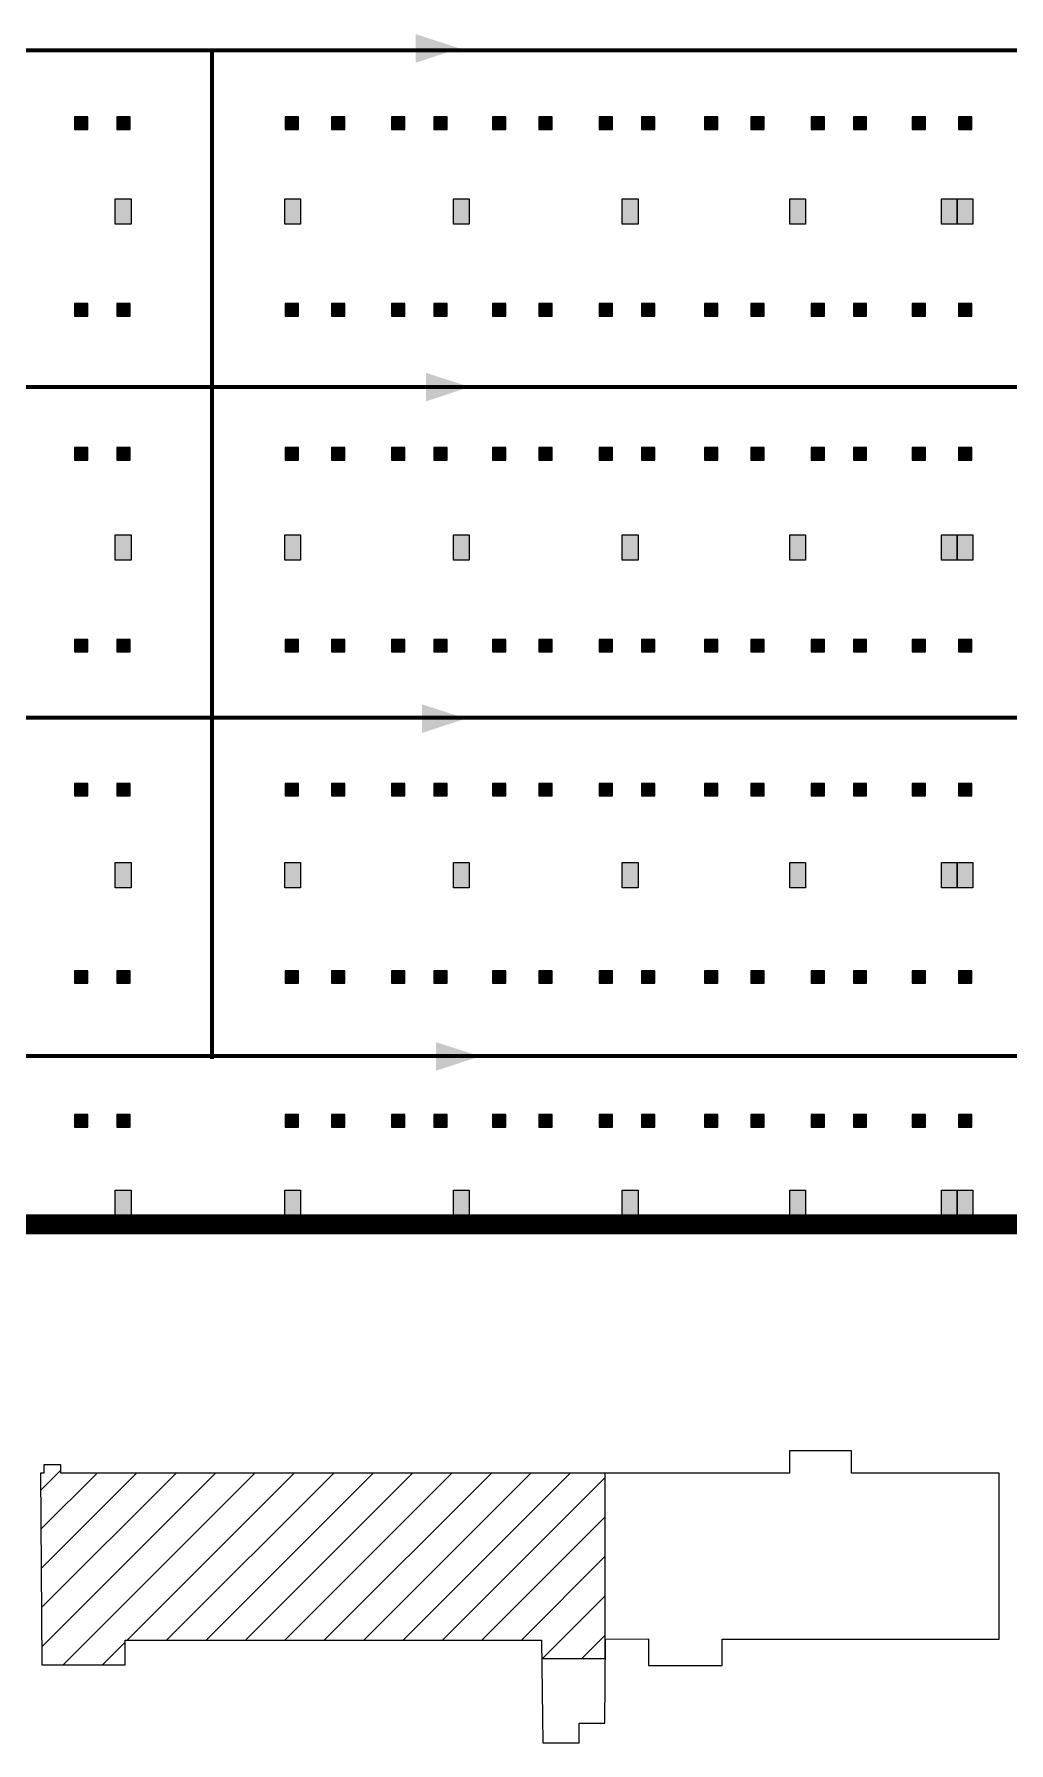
# Model space of a CAD drawing. Header units: millimetres. Extents: x 13810 to 67229, y 12374 to 21950.
# Drawn here: x 36829.4 to 36940.4, y 15428.3 to 15622.9 of the extents above; entities that cross this region are included whole.
import ezdxf

# ---------------------------------------------------------------- set-up
doc = ezdxf.new("R2010")
doc.units = ezdxf.units.MM
doc.layers.add('План_Штампы', color=7, linetype='Continuous')

msp = doc.modelspace()

# ---------------------------------------------------------------- hatches: boundary and pattern name
at = {"lineweight": 0}
h = msp.add_hatch(color=256, dxfattribs=at)
h.dxf.hatch_style = 1
h.paths.add_polyline_path([(36833.96, 15613.48), (36833.96, 15612.06), (36835.48, 15612.06), (36835.48, 15613.48)])
h = msp.add_hatch(color=256, dxfattribs=at)
h.dxf.hatch_style = 1
h.paths.add_polyline_path([(36838.78, 15613.48), (36838.78, 15612.06), (36840.29, 15612.06), (36840.29, 15613.48)])
h = msp.add_hatch(color=256, dxfattribs=at)
h.dxf.hatch_style = 1
h.paths.add_polyline_path([(36857.94, 15613.48), (36857.94, 15612.06), (36859.45, 15612.06), (36859.45, 15613.48)])
h = msp.add_hatch(color=256, dxfattribs=at)
h.dxf.hatch_style = 1
h.paths.add_polyline_path([(36863.21, 15613.48), (36863.21, 15612.06), (36864.73, 15612.06), (36864.73, 15613.48)])
h = msp.add_hatch(color=256, dxfattribs=at)
h.dxf.hatch_style = 1
h.paths.add_polyline_path([(36870.07, 15613.48), (36870.07, 15612.06), (36871.59, 15612.06), (36871.59, 15613.48)])
h = msp.add_hatch(color=256, dxfattribs=at)
h.dxf.hatch_style = 1
h.paths.add_polyline_path([(36874.88, 15613.48), (36874.88, 15612.06), (36876.4, 15612.06), (36876.4, 15613.48)])
h = msp.add_hatch(color=256, dxfattribs=at)
h.dxf.hatch_style = 1
h.paths.add_polyline_path([(36881.57, 15613.48), (36881.57, 15612.06), (36883.09, 15612.06), (36883.09, 15613.48)])
h = msp.add_hatch(color=256, dxfattribs=at)
h.dxf.hatch_style = 1
h.paths.add_polyline_path([(36886.85, 15613.48), (36886.85, 15612.06), (36888.36, 15612.06), (36888.36, 15613.48)])
h = msp.add_hatch(color=256, dxfattribs=at)
h.dxf.hatch_style = 1
h.paths.add_polyline_path([(36893.71, 15613.48), (36893.71, 15612.06), (36895.22, 15612.06), (36895.22, 15613.48)])
h = msp.add_hatch(color=256, dxfattribs=at)
h.dxf.hatch_style = 1
h.paths.add_polyline_path([(36898.52, 15613.48), (36898.52, 15612.06), (36900.04, 15612.06), (36900.04, 15613.48)])
h = msp.add_hatch(color=256, dxfattribs=at)
h.dxf.hatch_style = 1
h.paths.add_polyline_path([(36905.72, 15613.48), (36905.72, 15612.06), (36907.24, 15612.06), (36907.24, 15613.48)])
h = msp.add_hatch(color=256, dxfattribs=at)
h.dxf.hatch_style = 1
h.paths.add_polyline_path([(36910.99, 15613.48), (36910.99, 15612.06), (36912.51, 15612.06), (36912.51, 15613.48)])
h = msp.add_hatch(color=256, dxfattribs=at)
h.dxf.hatch_style = 1
h.paths.add_polyline_path([(36917.85, 15613.48), (36917.85, 15612.06), (36919.37, 15612.06), (36919.37, 15613.48)])
h = msp.add_hatch(color=256, dxfattribs=at)
h.dxf.hatch_style = 1
h.paths.add_polyline_path([(36922.67, 15613.48), (36922.67, 15612.06), (36924.18, 15612.06), (36924.18, 15613.48)])
h = msp.add_hatch(color=256, dxfattribs=at)
h.dxf.hatch_style = 1
h.paths.add_polyline_path([(36929.36, 15613.48), (36929.36, 15612.06), (36930.87, 15612.06), (36930.87, 15613.48)])
h = msp.add_hatch(color=256, dxfattribs=at)
h.dxf.hatch_style = 1
h.paths.add_polyline_path([(36934.63, 15613.48), (36934.63, 15612.06), (36936.15, 15612.06), (36936.15, 15613.48)])
h = msp.add_hatch(color=256, dxfattribs=at)
h.dxf.hatch_style = 1
h.paths.add_polyline_path([(36838.59, 15601.26), (36840.39, 15601.26), (36840.39, 15604.15), (36838.59, 15604.15)])
h = msp.add_hatch(color=256, dxfattribs=at)
h.dxf.hatch_style = 1
h.paths.add_polyline_path([(36857.89, 15601.26), (36859.69, 15601.26), (36859.69, 15604.15), (36857.89, 15604.15)])
h = msp.add_hatch(color=256, dxfattribs=at)
h.dxf.hatch_style = 1
h.paths.add_polyline_path([(36877.12, 15601.26), (36878.92, 15601.26), (36878.92, 15604.15), (36877.12, 15604.15)])
h = msp.add_hatch(color=256, dxfattribs=at)
h.dxf.hatch_style = 1
h.paths.add_polyline_path([(36896.35, 15601.26), (36898.15, 15601.26), (36898.15, 15604.15), (36896.35, 15604.15)])
h = msp.add_hatch(color=256, dxfattribs=at)
h.dxf.hatch_style = 1
h.paths.add_polyline_path([(36915.42, 15601.26), (36917.22, 15601.26), (36917.22, 15604.15), (36915.42, 15604.15)])
h = msp.add_hatch(color=256, dxfattribs=at)
h.dxf.hatch_style = 1
h.paths.add_polyline_path([(36932.69, 15601.26), (36934.49, 15601.26), (36934.49, 15604.15), (36932.69, 15604.15)])
h = msp.add_hatch(color=256, dxfattribs=at)
h.dxf.hatch_style = 1
h.paths.add_polyline_path([(36934.49, 15601.26), (36936.29, 15601.26), (36936.29, 15604.15), (36934.49, 15604.15)])
h = msp.add_hatch(color=256, dxfattribs=at)
h.dxf.hatch_style = 1
h.paths.add_polyline_path([(36833.96, 15592.21), (36833.96, 15590.79), (36835.48, 15590.79), (36835.48, 15592.21)])
h = msp.add_hatch(color=256, dxfattribs=at)
h.dxf.hatch_style = 1
h.paths.add_polyline_path([(36838.78, 15592.21), (36838.78, 15590.79), (36840.29, 15590.79), (36840.29, 15592.21)])
h = msp.add_hatch(color=256, dxfattribs=at)
h.dxf.hatch_style = 1
h.paths.add_polyline_path([(36857.94, 15592.21), (36857.94, 15590.79), (36859.45, 15590.79), (36859.45, 15592.21)])
h = msp.add_hatch(color=256, dxfattribs=at)
h.dxf.hatch_style = 1
h.paths.add_polyline_path([(36863.21, 15592.21), (36863.21, 15590.79), (36864.73, 15590.79), (36864.73, 15592.21)])
h = msp.add_hatch(color=256, dxfattribs=at)
h.dxf.hatch_style = 1
h.paths.add_polyline_path([(36870.07, 15592.21), (36870.07, 15590.79), (36871.59, 15590.79), (36871.59, 15592.21)])
h = msp.add_hatch(color=256, dxfattribs=at)
h.dxf.hatch_style = 1
h.paths.add_polyline_path([(36874.88, 15592.21), (36874.88, 15590.79), (36876.4, 15590.79), (36876.4, 15592.21)])
h = msp.add_hatch(color=256, dxfattribs=at)
h.dxf.hatch_style = 1
h.paths.add_polyline_path([(36881.57, 15592.21), (36881.57, 15590.79), (36883.09, 15590.79), (36883.09, 15592.21)])
h = msp.add_hatch(color=256, dxfattribs=at)
h.dxf.hatch_style = 1
h.paths.add_polyline_path([(36886.85, 15592.21), (36886.85, 15590.79), (36888.36, 15590.79), (36888.36, 15592.21)])
h = msp.add_hatch(color=256, dxfattribs=at)
h.dxf.hatch_style = 1
h.paths.add_polyline_path([(36893.71, 15592.21), (36893.71, 15590.79), (36895.22, 15590.79), (36895.22, 15592.21)])
h = msp.add_hatch(color=256, dxfattribs=at)
h.dxf.hatch_style = 1
h.paths.add_polyline_path([(36898.52, 15592.21), (36898.52, 15590.79), (36900.04, 15590.79), (36900.04, 15592.21)])
h = msp.add_hatch(color=256, dxfattribs=at)
h.dxf.hatch_style = 1
h.paths.add_polyline_path([(36905.72, 15592.21), (36905.72, 15590.79), (36907.24, 15590.79), (36907.24, 15592.21)])
h = msp.add_hatch(color=256, dxfattribs=at)
h.dxf.hatch_style = 1
h.paths.add_polyline_path([(36910.99, 15592.21), (36910.99, 15590.79), (36912.51, 15590.79), (36912.51, 15592.21)])
h = msp.add_hatch(color=256, dxfattribs=at)
h.dxf.hatch_style = 1
h.paths.add_polyline_path([(36917.85, 15592.21), (36917.85, 15590.79), (36919.37, 15590.79), (36919.37, 15592.21)])
h = msp.add_hatch(color=256, dxfattribs=at)
h.dxf.hatch_style = 1
h.paths.add_polyline_path([(36922.67, 15592.21), (36922.67, 15590.79), (36924.18, 15590.79), (36924.18, 15592.21)])
h = msp.add_hatch(color=256, dxfattribs=at)
h.dxf.hatch_style = 1
h.paths.add_polyline_path([(36929.36, 15592.21), (36929.36, 15590.79), (36930.87, 15590.79), (36930.87, 15592.21)])
h = msp.add_hatch(color=256, dxfattribs=at)
h.dxf.hatch_style = 1
h.paths.add_polyline_path([(36934.63, 15592.21), (36934.63, 15590.79), (36936.15, 15590.79), (36936.15, 15592.21)])
h = msp.add_hatch(color=256, dxfattribs=at)
h.dxf.hatch_style = 1
h.paths.add_polyline_path([(36833.96, 15575.81), (36833.96, 15574.39), (36835.48, 15574.39), (36835.48, 15575.81)])
h = msp.add_hatch(color=256, dxfattribs=at)
h.dxf.hatch_style = 1
h.paths.add_polyline_path([(36838.78, 15575.81), (36838.78, 15574.39), (36840.29, 15574.39), (36840.29, 15575.81)])
h = msp.add_hatch(color=256, dxfattribs=at)
h.dxf.hatch_style = 1
h.paths.add_polyline_path([(36857.94, 15575.81), (36857.94, 15574.39), (36859.45, 15574.39), (36859.45, 15575.81)])
h = msp.add_hatch(color=256, dxfattribs=at)
h.dxf.hatch_style = 1
h.paths.add_polyline_path([(36863.21, 15575.81), (36863.21, 15574.39), (36864.73, 15574.39), (36864.73, 15575.81)])
h = msp.add_hatch(color=256, dxfattribs=at)
h.dxf.hatch_style = 1
h.paths.add_polyline_path([(36870.07, 15575.81), (36870.07, 15574.39), (36871.59, 15574.39), (36871.59, 15575.81)])
h = msp.add_hatch(color=256, dxfattribs=at)
h.dxf.hatch_style = 1
h.paths.add_polyline_path([(36874.88, 15575.81), (36874.88, 15574.39), (36876.4, 15574.39), (36876.4, 15575.81)])
h = msp.add_hatch(color=256, dxfattribs=at)
h.dxf.hatch_style = 1
h.paths.add_polyline_path([(36881.57, 15575.81), (36881.57, 15574.39), (36883.09, 15574.39), (36883.09, 15575.81)])
h = msp.add_hatch(color=256, dxfattribs=at)
h.dxf.hatch_style = 1
h.paths.add_polyline_path([(36886.85, 15575.81), (36886.85, 15574.39), (36888.36, 15574.39), (36888.36, 15575.81)])
h = msp.add_hatch(color=256, dxfattribs=at)
h.dxf.hatch_style = 1
h.paths.add_polyline_path([(36893.71, 15575.81), (36893.71, 15574.39), (36895.22, 15574.39), (36895.22, 15575.81)])
h = msp.add_hatch(color=256, dxfattribs=at)
h.dxf.hatch_style = 1
h.paths.add_polyline_path([(36898.52, 15575.81), (36898.52, 15574.39), (36900.04, 15574.39), (36900.04, 15575.81)])
h = msp.add_hatch(color=256, dxfattribs=at)
h.dxf.hatch_style = 1
h.paths.add_polyline_path([(36905.72, 15575.81), (36905.72, 15574.39), (36907.24, 15574.39), (36907.24, 15575.81)])
h = msp.add_hatch(color=256, dxfattribs=at)
h.dxf.hatch_style = 1
h.paths.add_polyline_path([(36910.99, 15575.81), (36910.99, 15574.39), (36912.51, 15574.39), (36912.51, 15575.81)])
h = msp.add_hatch(color=256, dxfattribs=at)
h.dxf.hatch_style = 1
h.paths.add_polyline_path([(36917.85, 15575.81), (36917.85, 15574.39), (36919.37, 15574.39), (36919.37, 15575.81)])
h = msp.add_hatch(color=256, dxfattribs=at)
h.dxf.hatch_style = 1
h.paths.add_polyline_path([(36922.67, 15575.81), (36922.67, 15574.39), (36924.18, 15574.39), (36924.18, 15575.81)])
h = msp.add_hatch(color=256, dxfattribs=at)
h.dxf.hatch_style = 1
h.paths.add_polyline_path([(36929.36, 15575.81), (36929.36, 15574.39), (36930.87, 15574.39), (36930.87, 15575.81)])
h = msp.add_hatch(color=256, dxfattribs=at)
h.dxf.hatch_style = 1
h.paths.add_polyline_path([(36934.63, 15575.81), (36934.63, 15574.39), (36936.15, 15574.39), (36936.15, 15575.81)])
h = msp.add_hatch(color=256, dxfattribs=at)
h.dxf.hatch_style = 1
h.paths.add_polyline_path([(36838.59, 15562.99), (36840.39, 15562.99), (36840.39, 15565.88), (36838.59, 15565.88)])
h = msp.add_hatch(color=256, dxfattribs=at)
h.dxf.hatch_style = 1
h.paths.add_polyline_path([(36857.89, 15562.99), (36859.69, 15562.99), (36859.69, 15565.88), (36857.89, 15565.88)])
h = msp.add_hatch(color=256, dxfattribs=at)
h.dxf.hatch_style = 1
h.paths.add_polyline_path([(36877.12, 15562.99), (36878.92, 15562.99), (36878.92, 15565.88), (36877.12, 15565.88)])
h = msp.add_hatch(color=256, dxfattribs=at)
h.dxf.hatch_style = 1
h.paths.add_polyline_path([(36896.35, 15562.99), (36898.15, 15562.99), (36898.15, 15565.88), (36896.35, 15565.88)])
h = msp.add_hatch(color=256, dxfattribs=at)
h.dxf.hatch_style = 1
h.paths.add_polyline_path([(36915.42, 15562.99), (36917.22, 15562.99), (36917.22, 15565.88), (36915.42, 15565.88)])
h = msp.add_hatch(color=256, dxfattribs=at)
h.dxf.hatch_style = 1
h.paths.add_polyline_path([(36932.69, 15562.99), (36934.49, 15562.99), (36934.49, 15565.88), (36932.69, 15565.88)])
h = msp.add_hatch(color=256, dxfattribs=at)
h.dxf.hatch_style = 1
h.paths.add_polyline_path([(36934.49, 15562.99), (36936.29, 15562.99), (36936.29, 15565.88), (36934.49, 15565.88)])
h = msp.add_hatch(color=256, dxfattribs=at)
h.dxf.hatch_style = 1
h.paths.add_polyline_path([(36833.96, 15553.97), (36833.96, 15552.55), (36835.48, 15552.55), (36835.48, 15553.97)])
h = msp.add_hatch(color=256, dxfattribs=at)
h.dxf.hatch_style = 1
h.paths.add_polyline_path([(36838.78, 15553.97), (36838.78, 15552.55), (36840.29, 15552.55), (36840.29, 15553.97)])
h = msp.add_hatch(color=256, dxfattribs=at)
h.dxf.hatch_style = 1
h.paths.add_polyline_path([(36857.94, 15553.97), (36857.94, 15552.55), (36859.45, 15552.55), (36859.45, 15553.97)])
h = msp.add_hatch(color=256, dxfattribs=at)
h.dxf.hatch_style = 1
h.paths.add_polyline_path([(36863.21, 15553.97), (36863.21, 15552.55), (36864.73, 15552.55), (36864.73, 15553.97)])
h = msp.add_hatch(color=256, dxfattribs=at)
h.dxf.hatch_style = 1
h.paths.add_polyline_path([(36870.07, 15553.97), (36870.07, 15552.55), (36871.59, 15552.55), (36871.59, 15553.97)])
h = msp.add_hatch(color=256, dxfattribs=at)
h.dxf.hatch_style = 1
h.paths.add_polyline_path([(36874.88, 15553.97), (36874.88, 15552.55), (36876.4, 15552.55), (36876.4, 15553.97)])
h = msp.add_hatch(color=256, dxfattribs=at)
h.dxf.hatch_style = 1
h.paths.add_polyline_path([(36881.57, 15553.97), (36881.57, 15552.55), (36883.09, 15552.55), (36883.09, 15553.97)])
h = msp.add_hatch(color=256, dxfattribs=at)
h.dxf.hatch_style = 1
h.paths.add_polyline_path([(36886.85, 15553.97), (36886.85, 15552.55), (36888.36, 15552.55), (36888.36, 15553.97)])
h = msp.add_hatch(color=256, dxfattribs=at)
h.dxf.hatch_style = 1
h.paths.add_polyline_path([(36893.71, 15553.97), (36893.71, 15552.55), (36895.22, 15552.55), (36895.22, 15553.97)])
h = msp.add_hatch(color=256, dxfattribs=at)
h.dxf.hatch_style = 1
h.paths.add_polyline_path([(36898.52, 15553.97), (36898.52, 15552.55), (36900.04, 15552.55), (36900.04, 15553.97)])
h = msp.add_hatch(color=256, dxfattribs=at)
h.dxf.hatch_style = 1
h.paths.add_polyline_path([(36905.72, 15553.97), (36905.72, 15552.55), (36907.24, 15552.55), (36907.24, 15553.97)])
h = msp.add_hatch(color=256, dxfattribs=at)
h.dxf.hatch_style = 1
h.paths.add_polyline_path([(36910.99, 15553.97), (36910.99, 15552.55), (36912.51, 15552.55), (36912.51, 15553.97)])
h = msp.add_hatch(color=256, dxfattribs=at)
h.dxf.hatch_style = 1
h.paths.add_polyline_path([(36917.85, 15553.97), (36917.85, 15552.55), (36919.37, 15552.55), (36919.37, 15553.97)])
h = msp.add_hatch(color=256, dxfattribs=at)
h.dxf.hatch_style = 1
h.paths.add_polyline_path([(36922.67, 15553.97), (36922.67, 15552.55), (36924.18, 15552.55), (36924.18, 15553.97)])
h = msp.add_hatch(color=256, dxfattribs=at)
h.dxf.hatch_style = 1
h.paths.add_polyline_path([(36929.36, 15553.97), (36929.36, 15552.55), (36930.87, 15552.55), (36930.87, 15553.97)])
h = msp.add_hatch(color=256, dxfattribs=at)
h.dxf.hatch_style = 1
h.paths.add_polyline_path([(36934.63, 15553.97), (36934.63, 15552.55), (36936.15, 15552.55), (36936.15, 15553.97)])
h = msp.add_hatch(color=256, dxfattribs=at)
h.dxf.hatch_style = 1
h.paths.add_polyline_path([(36833.96, 15537.57), (36833.96, 15536.15), (36835.48, 15536.15), (36835.48, 15537.57)])
h = msp.add_hatch(color=256, dxfattribs=at)
h.dxf.hatch_style = 1
h.paths.add_polyline_path([(36838.78, 15537.57), (36838.78, 15536.15), (36840.29, 15536.15), (36840.29, 15537.57)])
h = msp.add_hatch(color=256, dxfattribs=at)
h.dxf.hatch_style = 1
h.paths.add_polyline_path([(36857.94, 15537.57), (36857.94, 15536.15), (36859.45, 15536.15), (36859.45, 15537.57)])
h = msp.add_hatch(color=256, dxfattribs=at)
h.dxf.hatch_style = 1
h.paths.add_polyline_path([(36863.21, 15537.57), (36863.21, 15536.15), (36864.73, 15536.15), (36864.73, 15537.57)])
h = msp.add_hatch(color=256, dxfattribs=at)
h.dxf.hatch_style = 1
h.paths.add_polyline_path([(36870.07, 15537.57), (36870.07, 15536.15), (36871.59, 15536.15), (36871.59, 15537.57)])
h = msp.add_hatch(color=256, dxfattribs=at)
h.dxf.hatch_style = 1
h.paths.add_polyline_path([(36874.88, 15537.57), (36874.88, 15536.15), (36876.4, 15536.15), (36876.4, 15537.57)])
h = msp.add_hatch(color=256, dxfattribs=at)
h.dxf.hatch_style = 1
h.paths.add_polyline_path([(36881.57, 15537.57), (36881.57, 15536.15), (36883.09, 15536.15), (36883.09, 15537.57)])
h = msp.add_hatch(color=256, dxfattribs=at)
h.dxf.hatch_style = 1
h.paths.add_polyline_path([(36886.85, 15537.57), (36886.85, 15536.15), (36888.36, 15536.15), (36888.36, 15537.57)])
h = msp.add_hatch(color=256, dxfattribs=at)
h.dxf.hatch_style = 1
h.paths.add_polyline_path([(36893.71, 15537.57), (36893.71, 15536.15), (36895.22, 15536.15), (36895.22, 15537.57)])
h = msp.add_hatch(color=256, dxfattribs=at)
h.dxf.hatch_style = 1
h.paths.add_polyline_path([(36898.52, 15537.57), (36898.52, 15536.15), (36900.04, 15536.15), (36900.04, 15537.57)])
h = msp.add_hatch(color=256, dxfattribs=at)
h.dxf.hatch_style = 1
h.paths.add_polyline_path([(36905.72, 15537.57), (36905.72, 15536.15), (36907.24, 15536.15), (36907.24, 15537.57)])
h = msp.add_hatch(color=256, dxfattribs=at)
h.dxf.hatch_style = 1
h.paths.add_polyline_path([(36910.99, 15537.57), (36910.99, 15536.15), (36912.51, 15536.15), (36912.51, 15537.57)])
h = msp.add_hatch(color=256, dxfattribs=at)
h.dxf.hatch_style = 1
h.paths.add_polyline_path([(36917.85, 15537.57), (36917.85, 15536.15), (36919.37, 15536.15), (36919.37, 15537.57)])
h = msp.add_hatch(color=256, dxfattribs=at)
h.dxf.hatch_style = 1
h.paths.add_polyline_path([(36922.67, 15537.57), (36922.67, 15536.15), (36924.18, 15536.15), (36924.18, 15537.57)])
h = msp.add_hatch(color=256, dxfattribs=at)
h.dxf.hatch_style = 1
h.paths.add_polyline_path([(36929.36, 15537.57), (36929.36, 15536.15), (36930.87, 15536.15), (36930.87, 15537.57)])
h = msp.add_hatch(color=256, dxfattribs=at)
h.dxf.hatch_style = 1
h.paths.add_polyline_path([(36934.63, 15537.57), (36934.63, 15536.15), (36936.15, 15536.15), (36936.15, 15537.57)])
h = msp.add_hatch(color=256, dxfattribs=at)
h.dxf.hatch_style = 1
h.paths.add_polyline_path([(36838.59, 15525.67), (36840.39, 15525.67), (36840.39, 15528.56), (36838.59, 15528.56)])
h = msp.add_hatch(color=256, dxfattribs=at)
h.dxf.hatch_style = 1
h.paths.add_polyline_path([(36838.59, 15525.67), (36840.39, 15525.67), (36840.39, 15528.56), (36838.59, 15528.56)])
h = msp.add_hatch(color=256, dxfattribs=at)
h.dxf.hatch_style = 1
h.paths.add_polyline_path([(36857.89, 15525.67), (36859.69, 15525.67), (36859.69, 15528.56), (36857.89, 15528.56)])
h = msp.add_hatch(color=256, dxfattribs=at)
h.dxf.hatch_style = 1
h.paths.add_polyline_path([(36857.89, 15525.67), (36859.69, 15525.67), (36859.69, 15528.56), (36857.89, 15528.56)])
h = msp.add_hatch(color=256, dxfattribs=at)
h.dxf.hatch_style = 1
h.paths.add_polyline_path([(36877.12, 15525.67), (36878.92, 15525.67), (36878.92, 15528.56), (36877.12, 15528.56)])
h = msp.add_hatch(color=256, dxfattribs=at)
h.dxf.hatch_style = 1
h.paths.add_polyline_path([(36877.12, 15525.67), (36878.92, 15525.67), (36878.92, 15528.56), (36877.12, 15528.56)])
h = msp.add_hatch(color=256, dxfattribs=at)
h.dxf.hatch_style = 1
h.paths.add_polyline_path([(36896.35, 15525.67), (36898.15, 15525.67), (36898.15, 15528.56), (36896.35, 15528.56)])
h = msp.add_hatch(color=256, dxfattribs=at)
h.dxf.hatch_style = 1
h.paths.add_polyline_path([(36896.35, 15525.67), (36898.15, 15525.67), (36898.15, 15528.56), (36896.35, 15528.56)])
h = msp.add_hatch(color=256, dxfattribs=at)
h.dxf.hatch_style = 1
h.paths.add_polyline_path([(36915.42, 15525.67), (36917.22, 15525.67), (36917.22, 15528.56), (36915.42, 15528.56)])
h = msp.add_hatch(color=256, dxfattribs=at)
h.dxf.hatch_style = 1
h.paths.add_polyline_path([(36915.42, 15525.67), (36917.22, 15525.67), (36917.22, 15528.56), (36915.42, 15528.56)])
h = msp.add_hatch(color=256, dxfattribs=at)
h.dxf.hatch_style = 1
h.paths.add_polyline_path([(36932.69, 15525.67), (36934.49, 15525.67), (36934.49, 15528.56), (36932.69, 15528.56)])
h = msp.add_hatch(color=256, dxfattribs=at)
h.dxf.hatch_style = 1
h.paths.add_polyline_path([(36932.69, 15525.67), (36934.49, 15525.67), (36934.49, 15528.56), (36932.69, 15528.56)])
h = msp.add_hatch(color=256, dxfattribs=at)
h.dxf.hatch_style = 1
h.paths.add_polyline_path([(36934.49, 15525.67), (36936.29, 15525.67), (36936.29, 15528.56), (36934.49, 15528.56)])
h = msp.add_hatch(color=256, dxfattribs=at)
h.dxf.hatch_style = 1
h.paths.add_polyline_path([(36934.49, 15525.67), (36936.29, 15525.67), (36936.29, 15528.56), (36934.49, 15528.56)])
h = msp.add_hatch(color=256, dxfattribs=at)
h.dxf.hatch_style = 1
h.paths.add_polyline_path([(36833.96, 15516.24), (36833.96, 15514.82), (36835.48, 15514.82), (36835.48, 15516.24)])
h = msp.add_hatch(color=256, dxfattribs=at)
h.dxf.hatch_style = 1
h.paths.add_polyline_path([(36838.78, 15516.24), (36838.78, 15514.82), (36840.29, 15514.82), (36840.29, 15516.24)])
h = msp.add_hatch(color=256, dxfattribs=at)
h.dxf.hatch_style = 1
h.paths.add_polyline_path([(36857.94, 15516.24), (36857.94, 15514.82), (36859.45, 15514.82), (36859.45, 15516.24)])
h = msp.add_hatch(color=256, dxfattribs=at)
h.dxf.hatch_style = 1
h.paths.add_polyline_path([(36863.21, 15516.24), (36863.21, 15514.82), (36864.73, 15514.82), (36864.73, 15516.24)])
h = msp.add_hatch(color=256, dxfattribs=at)
h.dxf.hatch_style = 1
h.paths.add_polyline_path([(36870.07, 15516.24), (36870.07, 15514.82), (36871.59, 15514.82), (36871.59, 15516.24)])
h = msp.add_hatch(color=256, dxfattribs=at)
h.dxf.hatch_style = 1
h.paths.add_polyline_path([(36874.88, 15516.24), (36874.88, 15514.82), (36876.4, 15514.82), (36876.4, 15516.24)])
h = msp.add_hatch(color=256, dxfattribs=at)
h.dxf.hatch_style = 1
h.paths.add_polyline_path([(36881.57, 15516.24), (36881.57, 15514.82), (36883.09, 15514.82), (36883.09, 15516.24)])
h = msp.add_hatch(color=256, dxfattribs=at)
h.dxf.hatch_style = 1
h.paths.add_polyline_path([(36886.85, 15516.24), (36886.85, 15514.82), (36888.36, 15514.82), (36888.36, 15516.24)])
h = msp.add_hatch(color=256, dxfattribs=at)
h.dxf.hatch_style = 1
h.paths.add_polyline_path([(36893.71, 15516.24), (36893.71, 15514.82), (36895.22, 15514.82), (36895.22, 15516.24)])
h = msp.add_hatch(color=256, dxfattribs=at)
h.dxf.hatch_style = 1
h.paths.add_polyline_path([(36898.52, 15516.24), (36898.52, 15514.82), (36900.04, 15514.82), (36900.04, 15516.24)])
h = msp.add_hatch(color=256, dxfattribs=at)
h.dxf.hatch_style = 1
h.paths.add_polyline_path([(36905.72, 15516.24), (36905.72, 15514.82), (36907.24, 15514.82), (36907.24, 15516.24)])
h = msp.add_hatch(color=256, dxfattribs=at)
h.dxf.hatch_style = 1
h.paths.add_polyline_path([(36910.99, 15516.24), (36910.99, 15514.82), (36912.51, 15514.82), (36912.51, 15516.24)])
h = msp.add_hatch(color=256, dxfattribs=at)
h.dxf.hatch_style = 1
h.paths.add_polyline_path([(36917.85, 15516.24), (36917.85, 15514.82), (36919.37, 15514.82), (36919.37, 15516.24)])
h = msp.add_hatch(color=256, dxfattribs=at)
h.dxf.hatch_style = 1
h.paths.add_polyline_path([(36922.67, 15516.24), (36922.67, 15514.82), (36924.18, 15514.82), (36924.18, 15516.24)])
h = msp.add_hatch(color=256, dxfattribs=at)
h.dxf.hatch_style = 1
h.paths.add_polyline_path([(36929.36, 15516.24), (36929.36, 15514.82), (36930.87, 15514.82), (36930.87, 15516.24)])
h = msp.add_hatch(color=256, dxfattribs=at)
h.dxf.hatch_style = 1
h.paths.add_polyline_path([(36934.63, 15516.24), (36934.63, 15514.82), (36936.15, 15514.82), (36936.15, 15516.24)])
h = msp.add_hatch(color=256, dxfattribs=at)
h.dxf.hatch_style = 1
h.paths.add_polyline_path([(36833.96, 15499.85), (36833.96, 15498.43), (36835.48, 15498.43), (36835.48, 15499.85)])
h = msp.add_hatch(color=256, dxfattribs=at)
h.dxf.hatch_style = 1
h.paths.add_polyline_path([(36838.78, 15499.85), (36838.78, 15498.43), (36840.29, 15498.43), (36840.29, 15499.85)])
h = msp.add_hatch(color=256, dxfattribs=at)
h.dxf.hatch_style = 1
h.paths.add_polyline_path([(36857.94, 15499.85), (36857.94, 15498.43), (36859.45, 15498.43), (36859.45, 15499.85)])
h = msp.add_hatch(color=256, dxfattribs=at)
h.dxf.hatch_style = 1
h.paths.add_polyline_path([(36863.21, 15499.85), (36863.21, 15498.43), (36864.73, 15498.43), (36864.73, 15499.85)])
h = msp.add_hatch(color=256, dxfattribs=at)
h.dxf.hatch_style = 1
h.paths.add_polyline_path([(36870.07, 15499.85), (36870.07, 15498.43), (36871.59, 15498.43), (36871.59, 15499.85)])
h = msp.add_hatch(color=256, dxfattribs=at)
h.dxf.hatch_style = 1
h.paths.add_polyline_path([(36874.88, 15499.85), (36874.88, 15498.43), (36876.4, 15498.43), (36876.4, 15499.85)])
h = msp.add_hatch(color=256, dxfattribs=at)
h.dxf.hatch_style = 1
h.paths.add_polyline_path([(36881.57, 15499.85), (36881.57, 15498.43), (36883.09, 15498.43), (36883.09, 15499.85)])
h = msp.add_hatch(color=256, dxfattribs=at)
h.dxf.hatch_style = 1
h.paths.add_polyline_path([(36886.85, 15499.85), (36886.85, 15498.43), (36888.36, 15498.43), (36888.36, 15499.85)])
h = msp.add_hatch(color=256, dxfattribs=at)
h.dxf.hatch_style = 1
h.paths.add_polyline_path([(36893.71, 15499.85), (36893.71, 15498.43), (36895.22, 15498.43), (36895.22, 15499.85)])
h = msp.add_hatch(color=256, dxfattribs=at)
h.dxf.hatch_style = 1
h.paths.add_polyline_path([(36898.52, 15499.85), (36898.52, 15498.43), (36900.04, 15498.43), (36900.04, 15499.85)])
h = msp.add_hatch(color=256, dxfattribs=at)
h.dxf.hatch_style = 1
h.paths.add_polyline_path([(36905.72, 15499.85), (36905.72, 15498.43), (36907.24, 15498.43), (36907.24, 15499.85)])
h = msp.add_hatch(color=256, dxfattribs=at)
h.dxf.hatch_style = 1
h.paths.add_polyline_path([(36910.99, 15499.85), (36910.99, 15498.43), (36912.51, 15498.43), (36912.51, 15499.85)])
h = msp.add_hatch(color=256, dxfattribs=at)
h.dxf.hatch_style = 1
h.paths.add_polyline_path([(36917.85, 15499.85), (36917.85, 15498.43), (36919.37, 15498.43), (36919.37, 15499.85)])
h = msp.add_hatch(color=256, dxfattribs=at)
h.dxf.hatch_style = 1
h.paths.add_polyline_path([(36922.67, 15499.85), (36922.67, 15498.43), (36924.18, 15498.43), (36924.18, 15499.85)])
h = msp.add_hatch(color=256, dxfattribs=at)
h.dxf.hatch_style = 1
h.paths.add_polyline_path([(36929.36, 15499.85), (36929.36, 15498.43), (36930.87, 15498.43), (36930.87, 15499.85)])
h = msp.add_hatch(color=256, dxfattribs=at)
h.dxf.hatch_style = 1
h.paths.add_polyline_path([(36934.63, 15499.85), (36934.63, 15498.43), (36936.15, 15498.43), (36936.15, 15499.85)])
h = msp.add_hatch(color=256, dxfattribs=at)
h.dxf.hatch_style = 1
h.paths.add_polyline_path([(36838.59, 15488.36), (36840.39, 15488.36), (36840.39, 15491.25), (36838.59, 15491.25)])
h = msp.add_hatch(color=256, dxfattribs=at)
h.dxf.hatch_style = 1
h.paths.add_polyline_path([(36857.89, 15488.36), (36859.69, 15488.36), (36859.69, 15491.25), (36857.89, 15491.25)])
h = msp.add_hatch(color=256, dxfattribs=at)
h.dxf.hatch_style = 1
h.paths.add_polyline_path([(36877.12, 15488.36), (36878.92, 15488.36), (36878.92, 15491.25), (36877.12, 15491.25)])
h = msp.add_hatch(color=256, dxfattribs=at)
h.dxf.hatch_style = 1
h.paths.add_polyline_path([(36896.35, 15488.36), (36898.15, 15488.36), (36898.15, 15491.25), (36896.35, 15491.25)])
h = msp.add_hatch(color=256, dxfattribs=at)
h.dxf.hatch_style = 1
h.paths.add_polyline_path([(36915.42, 15488.36), (36917.22, 15488.36), (36917.22, 15491.25), (36915.42, 15491.25)])
h = msp.add_hatch(color=256, dxfattribs=at)
h.dxf.hatch_style = 1
h.paths.add_polyline_path([(36932.69, 15488.36), (36934.49, 15488.36), (36934.49, 15491.25), (36932.69, 15491.25)])
h = msp.add_hatch(color=256, dxfattribs=at)
h.dxf.hatch_style = 1
h.paths.add_polyline_path([(36934.49, 15488.36), (36936.29, 15488.36), (36936.29, 15491.25), (36934.49, 15491.25)])
at = {"lineweight": 0, "true_color": 0x000000}
h = msp.add_hatch(dxfattribs=at)
h.set_pattern_fill('ANSI31', color=18)
h.paths.add_polyline_path([(36894.4, 15459.03), (36832.38, 15459.03), (36832.38, 15459.95), (36830.47, 15459.95), (36830.47, 15459.03), (36830.08, 15459.03), (36830.22, 15437.19), (36839.72, 15437.19), (36839.72, 15440), (36887.14, 15440), (36887.17, 15437.91), (36894.4, 15437.91)])

# ---------------------------------------------------------------- linework, layer by layer
at = {"color": 126, "lineweight": 100, "true_color": 0x008754}
for points in [[(37046.42, 15552.85), (37046.42, 15506.52), (36650.52, 15506.52), (36650.52, 15621.07), (36849.61, 15621.07)], [(36849.61, 15506.19), (36849.61, 15621.07), (37046.42, 15621.07), (37046.42, 15608.5), (37068.28, 15608.5)], [(37046.42, 15582.69), (36650.52, 15582.69)], [(37046.42, 15545.04), (36650.52, 15545.04)]]:
    msp.add_lwpolyline(points, dxfattribs=at)
at = {"lineweight": 0}
for points in [[(36835.48, 15613.48), (36833.96, 15613.48), (36833.96, 15612.06), (36835.48, 15612.06), (36835.48, 15613.48)], [(36840.29, 15613.48), (36838.78, 15613.48), (36838.78, 15612.06), (36840.29, 15612.06), (36840.29, 15613.48)], [(36859.45, 15613.48), (36857.94, 15613.48), (36857.94, 15612.06), (36859.45, 15612.06), (36859.45, 15613.48)], [(36864.73, 15613.48), (36863.21, 15613.48), (36863.21, 15612.06), (36864.73, 15612.06), (36864.73, 15613.48)], [(36871.59, 15613.48), (36870.07, 15613.48), (36870.07, 15612.06), (36871.59, 15612.06), (36871.59, 15613.48)], [(36876.4, 15613.48), (36874.88, 15613.48), (36874.88, 15612.06), (36876.4, 15612.06), (36876.4, 15613.48)], [(36883.09, 15613.48), (36881.57, 15613.48), (36881.57, 15612.06), (36883.09, 15612.06), (36883.09, 15613.48)], [(36888.36, 15613.48), (36886.85, 15613.48), (36886.85, 15612.06), (36888.36, 15612.06), (36888.36, 15613.48)], [(36895.22, 15613.48), (36893.71, 15613.48), (36893.71, 15612.06), (36895.22, 15612.06), (36895.22, 15613.48)], [(36900.04, 15613.48), (36898.52, 15613.48), (36898.52, 15612.06), (36900.04, 15612.06), (36900.04, 15613.48)], [(36907.24, 15613.48), (36905.72, 15613.48), (36905.72, 15612.06), (36907.24, 15612.06), (36907.24, 15613.48)], [(36912.51, 15613.48), (36910.99, 15613.48), (36910.99, 15612.06), (36912.51, 15612.06), (36912.51, 15613.48)], [(36919.37, 15613.48), (36917.85, 15613.48), (36917.85, 15612.06), (36919.37, 15612.06), (36919.37, 15613.48)], [(36924.18, 15613.48), (36922.67, 15613.48), (36922.67, 15612.06), (36924.18, 15612.06), (36924.18, 15613.48)], [(36930.87, 15613.48), (36929.36, 15613.48), (36929.36, 15612.06), (36930.87, 15612.06), (36930.87, 15613.48)], [(36936.15, 15613.48), (36934.63, 15613.48), (36934.63, 15612.06), (36936.15, 15612.06), (36936.15, 15613.48)], [(36838.59, 15604.15), (36840.39, 15604.15), (36840.39, 15601.26), (36838.59, 15601.26), (36838.59, 15604.15)], [(36857.89, 15604.15), (36859.69, 15604.15), (36859.69, 15601.26), (36857.89, 15601.26), (36857.89, 15604.15)], [(36877.12, 15604.15), (36878.92, 15604.15), (36878.92, 15601.26), (36877.12, 15601.26), (36877.12, 15604.15)], [(36896.35, 15604.15), (36898.15, 15604.15), (36898.15, 15601.26), (36896.35, 15601.26), (36896.35, 15604.15)], [(36915.42, 15604.15), (36917.22, 15604.15), (36917.22, 15601.26), (36915.42, 15601.26), (36915.42, 15604.15)], [(36932.69, 15604.15), (36934.49, 15604.15), (36934.49, 15601.26), (36932.69, 15601.26), (36932.69, 15604.15)], [(36934.49, 15604.15), (36936.29, 15604.15), (36936.29, 15601.26), (36934.49, 15601.26), (36934.49, 15604.15)], [(36835.48, 15592.21), (36833.96, 15592.21), (36833.96, 15590.79), (36835.48, 15590.79), (36835.48, 15592.21)], [(36840.29, 15592.21), (36838.78, 15592.21), (36838.78, 15590.79), (36840.29, 15590.79), (36840.29, 15592.21)], [(36859.45, 15592.21), (36857.94, 15592.21), (36857.94, 15590.79), (36859.45, 15590.79), (36859.45, 15592.21)], [(36864.73, 15592.21), (36863.21, 15592.21), (36863.21, 15590.79), (36864.73, 15590.79), (36864.73, 15592.21)], [(36871.59, 15592.21), (36870.07, 15592.21), (36870.07, 15590.79), (36871.59, 15590.79), (36871.59, 15592.21)], [(36876.4, 15592.21), (36874.88, 15592.21), (36874.88, 15590.79), (36876.4, 15590.79), (36876.4, 15592.21)], [(36883.09, 15592.21), (36881.57, 15592.21), (36881.57, 15590.79), (36883.09, 15590.79), (36883.09, 15592.21)], [(36888.36, 15592.21), (36886.85, 15592.21), (36886.85, 15590.79), (36888.36, 15590.79), (36888.36, 15592.21)], [(36895.22, 15592.21), (36893.71, 15592.21), (36893.71, 15590.79), (36895.22, 15590.79), (36895.22, 15592.21)], [(36900.04, 15592.21), (36898.52, 15592.21), (36898.52, 15590.79), (36900.04, 15590.79), (36900.04, 15592.21)], [(36907.24, 15592.21), (36905.72, 15592.21), (36905.72, 15590.79), (36907.24, 15590.79), (36907.24, 15592.21)], [(36912.51, 15592.21), (36910.99, 15592.21), (36910.99, 15590.79), (36912.51, 15590.79), (36912.51, 15592.21)], [(36919.37, 15592.21), (36917.85, 15592.21), (36917.85, 15590.79), (36919.37, 15590.79), (36919.37, 15592.21)], [(36924.18, 15592.21), (36922.67, 15592.21), (36922.67, 15590.79), (36924.18, 15590.79), (36924.18, 15592.21)], [(36930.87, 15592.21), (36929.36, 15592.21), (36929.36, 15590.79), (36930.87, 15590.79), (36930.87, 15592.21)], [(36936.15, 15592.21), (36934.63, 15592.21), (36934.63, 15590.79), (36936.15, 15590.79), (36936.15, 15592.21)], [(36835.48, 15575.81), (36833.96, 15575.81), (36833.96, 15574.39), (36835.48, 15574.39), (36835.48, 15575.81)], [(36840.29, 15575.81), (36838.78, 15575.81), (36838.78, 15574.39), (36840.29, 15574.39), (36840.29, 15575.81)], [(36859.45, 15575.81), (36857.94, 15575.81), (36857.94, 15574.39), (36859.45, 15574.39), (36859.45, 15575.81)], [(36864.73, 15575.81), (36863.21, 15575.81), (36863.21, 15574.39), (36864.73, 15574.39), (36864.73, 15575.81)], [(36871.59, 15575.81), (36870.07, 15575.81), (36870.07, 15574.39), (36871.59, 15574.39), (36871.59, 15575.81)], [(36876.4, 15575.81), (36874.88, 15575.81), (36874.88, 15574.39), (36876.4, 15574.39), (36876.4, 15575.81)], [(36883.09, 15575.81), (36881.57, 15575.81), (36881.57, 15574.39), (36883.09, 15574.39), (36883.09, 15575.81)], [(36888.36, 15575.81), (36886.85, 15575.81), (36886.85, 15574.39), (36888.36, 15574.39), (36888.36, 15575.81)], [(36895.22, 15575.81), (36893.71, 15575.81), (36893.71, 15574.39), (36895.22, 15574.39), (36895.22, 15575.81)], [(36900.04, 15575.81), (36898.52, 15575.81), (36898.52, 15574.39), (36900.04, 15574.39), (36900.04, 15575.81)], [(36907.24, 15575.81), (36905.72, 15575.81), (36905.72, 15574.39), (36907.24, 15574.39), (36907.24, 15575.81)], [(36912.51, 15575.81), (36910.99, 15575.81), (36910.99, 15574.39), (36912.51, 15574.39), (36912.51, 15575.81)], [(36919.37, 15575.81), (36917.85, 15575.81), (36917.85, 15574.39), (36919.37, 15574.39), (36919.37, 15575.81)], [(36924.18, 15575.81), (36922.67, 15575.81), (36922.67, 15574.39), (36924.18, 15574.39), (36924.18, 15575.81)], [(36930.87, 15575.81), (36929.36, 15575.81), (36929.36, 15574.39), (36930.87, 15574.39), (36930.87, 15575.81)], [(36936.15, 15575.81), (36934.63, 15575.81), (36934.63, 15574.39), (36936.15, 15574.39), (36936.15, 15575.81)], [(36838.59, 15565.88), (36840.39, 15565.88), (36840.39, 15562.99), (36838.59, 15562.99), (36838.59, 15565.88)], [(36857.89, 15565.88), (36859.69, 15565.88), (36859.69, 15562.99), (36857.89, 15562.99), (36857.89, 15565.88)], [(36877.12, 15565.88), (36878.92, 15565.88), (36878.92, 15562.99), (36877.12, 15562.99), (36877.12, 15565.88)], [(36896.35, 15565.88), (36898.15, 15565.88), (36898.15, 15562.99), (36896.35, 15562.99), (36896.35, 15565.88)], [(36915.42, 15565.88), (36917.22, 15565.88), (36917.22, 15562.99), (36915.42, 15562.99), (36915.42, 15565.88)], [(36932.69, 15565.88), (36934.49, 15565.88), (36934.49, 15562.99), (36932.69, 15562.99), (36932.69, 15565.88)], [(36934.49, 15565.88), (36936.29, 15565.88), (36936.29, 15562.99), (36934.49, 15562.99), (36934.49, 15565.88)], [(36835.48, 15553.97), (36833.96, 15553.97), (36833.96, 15552.55), (36835.48, 15552.55), (36835.48, 15553.97)], [(36840.29, 15553.97), (36838.78, 15553.97), (36838.78, 15552.55), (36840.29, 15552.55), (36840.29, 15553.97)], [(36859.45, 15553.97), (36857.94, 15553.97), (36857.94, 15552.55), (36859.45, 15552.55), (36859.45, 15553.97)], [(36864.73, 15553.97), (36863.21, 15553.97), (36863.21, 15552.55), (36864.73, 15552.55), (36864.73, 15553.97)], [(36871.59, 15553.97), (36870.07, 15553.97), (36870.07, 15552.55), (36871.59, 15552.55), (36871.59, 15553.97)], [(36876.4, 15553.97), (36874.88, 15553.97), (36874.88, 15552.55), (36876.4, 15552.55), (36876.4, 15553.97)], [(36883.09, 15553.97), (36881.57, 15553.97), (36881.57, 15552.55), (36883.09, 15552.55), (36883.09, 15553.97)], [(36888.36, 15553.97), (36886.85, 15553.97), (36886.85, 15552.55), (36888.36, 15552.55), (36888.36, 15553.97)], [(36895.22, 15553.97), (36893.71, 15553.97), (36893.71, 15552.55), (36895.22, 15552.55), (36895.22, 15553.97)], [(36900.04, 15553.97), (36898.52, 15553.97), (36898.52, 15552.55), (36900.04, 15552.55), (36900.04, 15553.97)], [(36907.24, 15553.97), (36905.72, 15553.97), (36905.72, 15552.55), (36907.24, 15552.55), (36907.24, 15553.97)], [(36912.51, 15553.97), (36910.99, 15553.97), (36910.99, 15552.55), (36912.51, 15552.55), (36912.51, 15553.97)], [(36919.37, 15553.97), (36917.85, 15553.97), (36917.85, 15552.55), (36919.37, 15552.55), (36919.37, 15553.97)], [(36924.18, 15553.97), (36922.67, 15553.97), (36922.67, 15552.55), (36924.18, 15552.55), (36924.18, 15553.97)], [(36930.87, 15553.97), (36929.36, 15553.97), (36929.36, 15552.55), (36930.87, 15552.55), (36930.87, 15553.97)], [(36936.15, 15553.97), (36934.63, 15553.97), (36934.63, 15552.55), (36936.15, 15552.55), (36936.15, 15553.97)], [(36835.48, 15537.57), (36833.96, 15537.57), (36833.96, 15536.15), (36835.48, 15536.15), (36835.48, 15537.57)], [(36840.29, 15537.57), (36838.78, 15537.57), (36838.78, 15536.15), (36840.29, 15536.15), (36840.29, 15537.57)], [(36859.45, 15537.57), (36857.94, 15537.57), (36857.94, 15536.15), (36859.45, 15536.15), (36859.45, 15537.57)], [(36864.73, 15537.57), (36863.21, 15537.57), (36863.21, 15536.15), (36864.73, 15536.15), (36864.73, 15537.57)], [(36871.59, 15537.57), (36870.07, 15537.57), (36870.07, 15536.15), (36871.59, 15536.15), (36871.59, 15537.57)], [(36876.4, 15537.57), (36874.88, 15537.57), (36874.88, 15536.15), (36876.4, 15536.15), (36876.4, 15537.57)], [(36883.09, 15537.57), (36881.57, 15537.57), (36881.57, 15536.15), (36883.09, 15536.15), (36883.09, 15537.57)], [(36888.36, 15537.57), (36886.85, 15537.57), (36886.85, 15536.15), (36888.36, 15536.15), (36888.36, 15537.57)], [(36895.22, 15537.57), (36893.71, 15537.57), (36893.71, 15536.15), (36895.22, 15536.15), (36895.22, 15537.57)], [(36900.04, 15537.57), (36898.52, 15537.57), (36898.52, 15536.15), (36900.04, 15536.15), (36900.04, 15537.57)], [(36907.24, 15537.57), (36905.72, 15537.57), (36905.72, 15536.15), (36907.24, 15536.15), (36907.24, 15537.57)], [(36912.51, 15537.57), (36910.99, 15537.57), (36910.99, 15536.15), (36912.51, 15536.15), (36912.51, 15537.57)], [(36919.37, 15537.57), (36917.85, 15537.57), (36917.85, 15536.15), (36919.37, 15536.15), (36919.37, 15537.57)], [(36924.18, 15537.57), (36922.67, 15537.57), (36922.67, 15536.15), (36924.18, 15536.15), (36924.18, 15537.57)], [(36930.87, 15537.57), (36929.36, 15537.57), (36929.36, 15536.15), (36930.87, 15536.15), (36930.87, 15537.57)], [(36936.15, 15537.57), (36934.63, 15537.57), (36934.63, 15536.15), (36936.15, 15536.15), (36936.15, 15537.57)], [(36838.59, 15528.56), (36840.39, 15528.56), (36840.39, 15525.67), (36838.59, 15525.67), (36838.59, 15528.56)], [(36838.59, 15528.56), (36840.39, 15528.56), (36840.39, 15525.67), (36838.59, 15525.67), (36838.59, 15528.56)], [(36857.89, 15528.56), (36859.69, 15528.56), (36859.69, 15525.67), (36857.89, 15525.67), (36857.89, 15528.56)], [(36857.89, 15528.56), (36859.69, 15528.56), (36859.69, 15525.67), (36857.89, 15525.67), (36857.89, 15528.56)], [(36877.12, 15528.56), (36878.92, 15528.56), (36878.92, 15525.67), (36877.12, 15525.67), (36877.12, 15528.56)], [(36877.12, 15528.56), (36878.92, 15528.56), (36878.92, 15525.67), (36877.12, 15525.67), (36877.12, 15528.56)], [(36896.35, 15528.56), (36898.15, 15528.56), (36898.15, 15525.67), (36896.35, 15525.67), (36896.35, 15528.56)], [(36896.35, 15528.56), (36898.15, 15528.56), (36898.15, 15525.67), (36896.35, 15525.67), (36896.35, 15528.56)], [(36915.42, 15528.56), (36917.22, 15528.56), (36917.22, 15525.67), (36915.42, 15525.67), (36915.42, 15528.56)], [(36915.42, 15528.56), (36917.22, 15528.56), (36917.22, 15525.67), (36915.42, 15525.67), (36915.42, 15528.56)], [(36932.69, 15528.56), (36934.49, 15528.56), (36934.49, 15525.67), (36932.69, 15525.67), (36932.69, 15528.56)], [(36932.69, 15528.56), (36934.49, 15528.56), (36934.49, 15525.67), (36932.69, 15525.67), (36932.69, 15528.56)], [(36934.49, 15528.56), (36936.29, 15528.56), (36936.29, 15525.67), (36934.49, 15525.67), (36934.49, 15528.56)], [(36934.49, 15528.56), (36936.29, 15528.56), (36936.29, 15525.67), (36934.49, 15525.67), (36934.49, 15528.56)], [(36835.48, 15516.24), (36833.96, 15516.24), (36833.96, 15514.82), (36835.48, 15514.82), (36835.48, 15516.24)], [(36840.29, 15516.24), (36838.78, 15516.24), (36838.78, 15514.82), (36840.29, 15514.82), (36840.29, 15516.24)], [(36859.45, 15516.24), (36857.94, 15516.24), (36857.94, 15514.82), (36859.45, 15514.82), (36859.45, 15516.24)], [(36864.73, 15516.24), (36863.21, 15516.24), (36863.21, 15514.82), (36864.73, 15514.82), (36864.73, 15516.24)], [(36871.59, 15516.24), (36870.07, 15516.24), (36870.07, 15514.82), (36871.59, 15514.82), (36871.59, 15516.24)], [(36876.4, 15516.24), (36874.88, 15516.24), (36874.88, 15514.82), (36876.4, 15514.82), (36876.4, 15516.24)], [(36883.09, 15516.24), (36881.57, 15516.24), (36881.57, 15514.82), (36883.09, 15514.82), (36883.09, 15516.24)], [(36888.36, 15516.24), (36886.85, 15516.24), (36886.85, 15514.82), (36888.36, 15514.82), (36888.36, 15516.24)], [(36895.22, 15516.24), (36893.71, 15516.24), (36893.71, 15514.82), (36895.22, 15514.82), (36895.22, 15516.24)], [(36900.04, 15516.24), (36898.52, 15516.24), (36898.52, 15514.82), (36900.04, 15514.82), (36900.04, 15516.24)], [(36907.24, 15516.24), (36905.72, 15516.24), (36905.72, 15514.82), (36907.24, 15514.82), (36907.24, 15516.24)], [(36912.51, 15516.24), (36910.99, 15516.24), (36910.99, 15514.82), (36912.51, 15514.82), (36912.51, 15516.24)], [(36919.37, 15516.24), (36917.85, 15516.24), (36917.85, 15514.82), (36919.37, 15514.82), (36919.37, 15516.24)], [(36924.18, 15516.24), (36922.67, 15516.24), (36922.67, 15514.82), (36924.18, 15514.82), (36924.18, 15516.24)], [(36930.87, 15516.24), (36929.36, 15516.24), (36929.36, 15514.82), (36930.87, 15514.82), (36930.87, 15516.24)], [(36936.15, 15516.24), (36934.63, 15516.24), (36934.63, 15514.82), (36936.15, 15514.82), (36936.15, 15516.24)], [(36835.48, 15499.85), (36833.96, 15499.85), (36833.96, 15498.43), (36835.48, 15498.43), (36835.48, 15499.85)], [(36840.29, 15499.85), (36838.78, 15499.85), (36838.78, 15498.43), (36840.29, 15498.43), (36840.29, 15499.85)], [(36859.45, 15499.85), (36857.94, 15499.85), (36857.94, 15498.43), (36859.45, 15498.43), (36859.45, 15499.85)], [(36864.73, 15499.85), (36863.21, 15499.85), (36863.21, 15498.43), (36864.73, 15498.43), (36864.73, 15499.85)], [(36871.59, 15499.85), (36870.07, 15499.85), (36870.07, 15498.43), (36871.59, 15498.43), (36871.59, 15499.85)], [(36876.4, 15499.85), (36874.88, 15499.85), (36874.88, 15498.43), (36876.4, 15498.43), (36876.4, 15499.85)], [(36883.09, 15499.85), (36881.57, 15499.85), (36881.57, 15498.43), (36883.09, 15498.43), (36883.09, 15499.85)], [(36888.36, 15499.85), (36886.85, 15499.85), (36886.85, 15498.43), (36888.36, 15498.43), (36888.36, 15499.85)], [(36895.22, 15499.85), (36893.71, 15499.85), (36893.71, 15498.43), (36895.22, 15498.43), (36895.22, 15499.85)], [(36900.04, 15499.85), (36898.52, 15499.85), (36898.52, 15498.43), (36900.04, 15498.43), (36900.04, 15499.85)], [(36907.24, 15499.85), (36905.72, 15499.85), (36905.72, 15498.43), (36907.24, 15498.43), (36907.24, 15499.85)], [(36912.51, 15499.85), (36910.99, 15499.85), (36910.99, 15498.43), (36912.51, 15498.43), (36912.51, 15499.85)], [(36919.37, 15499.85), (36917.85, 15499.85), (36917.85, 15498.43), (36919.37, 15498.43), (36919.37, 15499.85)], [(36924.18, 15499.85), (36922.67, 15499.85), (36922.67, 15498.43), (36924.18, 15498.43), (36924.18, 15499.85)], [(36930.87, 15499.85), (36929.36, 15499.85), (36929.36, 15498.43), (36930.87, 15498.43), (36930.87, 15499.85)], [(36936.15, 15499.85), (36934.63, 15499.85), (36934.63, 15498.43), (36936.15, 15498.43), (36936.15, 15499.85)], [(36838.59, 15491.25), (36840.39, 15491.25), (36840.39, 15488.36), (36838.59, 15488.36), (36838.59, 15491.25)], [(36857.89, 15491.25), (36859.69, 15491.25), (36859.69, 15488.36), (36857.89, 15488.36), (36857.89, 15491.25)], [(36877.12, 15491.25), (36878.92, 15491.25), (36878.92, 15488.36), (36877.12, 15488.36), (36877.12, 15491.25)], [(36896.35, 15491.25), (36898.15, 15491.25), (36898.15, 15488.36), (36896.35, 15488.36), (36896.35, 15491.25)], [(36915.42, 15491.25), (36917.22, 15491.25), (36917.22, 15488.36), (36915.42, 15488.36), (36915.42, 15491.25)], [(36932.69, 15491.25), (36934.49, 15491.25), (36934.49, 15488.36), (36932.69, 15488.36), (36932.69, 15491.25)], [(36934.49, 15491.25), (36936.29, 15491.25), (36936.29, 15488.36), (36934.49, 15488.36), (36934.49, 15491.25)], [(36894.42, 15440.11), (36899.27, 15440.15), (36899.33, 15440.11), (36899.33, 15437.12), (36907.74, 15437.12), (36907.74, 15440.11), (36939.27, 15440.11), (36939.27, 15459.03), (36922.45, 15459.03), (36922.45, 15461.56), (36915.41, 15461.56), (36915.41, 15459.03), (36832.38, 15459.03), (36832.38, 15459.95), (36830.47, 15459.95), (36830.47, 15459.03), (36830.08, 15459.03), (36830.22, 15437.32), (36830.22, 15437.19), (36839.72, 15437.19), (36839.72, 15440), (36887.14, 15440), (36887.28, 15428.3), (36891.44, 15428.3), (36891.44, 15430.53), (36894.35, 15430.53), (36894.42, 15440.11)], [(36887.14, 15437.91), (36894.4, 15437.91), (36894.4, 15459.03)]]:
    msp.add_lwpolyline(points, dxfattribs=at)
at = {"lineweight": 0, "const_width": 2.29}
msp.add_lwpolyline([(37091.18, 15487.36), (36654.03, 15487.36)], dxfattribs=at)
at = {"layer": 'План_Штампы', "color": 126, "true_color": 0x008754}
for points in [[(36872.81, 15619.64), (36872.81, 15622.9), (36877.82, 15621.29)], [(36873.97, 15581.07), (36873.97, 15584.33), (36878.98, 15582.72)], [(36873.53, 15543.31), (36873.54, 15546.57), (36878.54, 15544.96)], [(36875.12, 15504.84), (36875.13, 15508.1), (36880.14, 15506.49)]]:
    msp.add_solid(points, dxfattribs=at)

doc.saveas('drawing.dxf')
